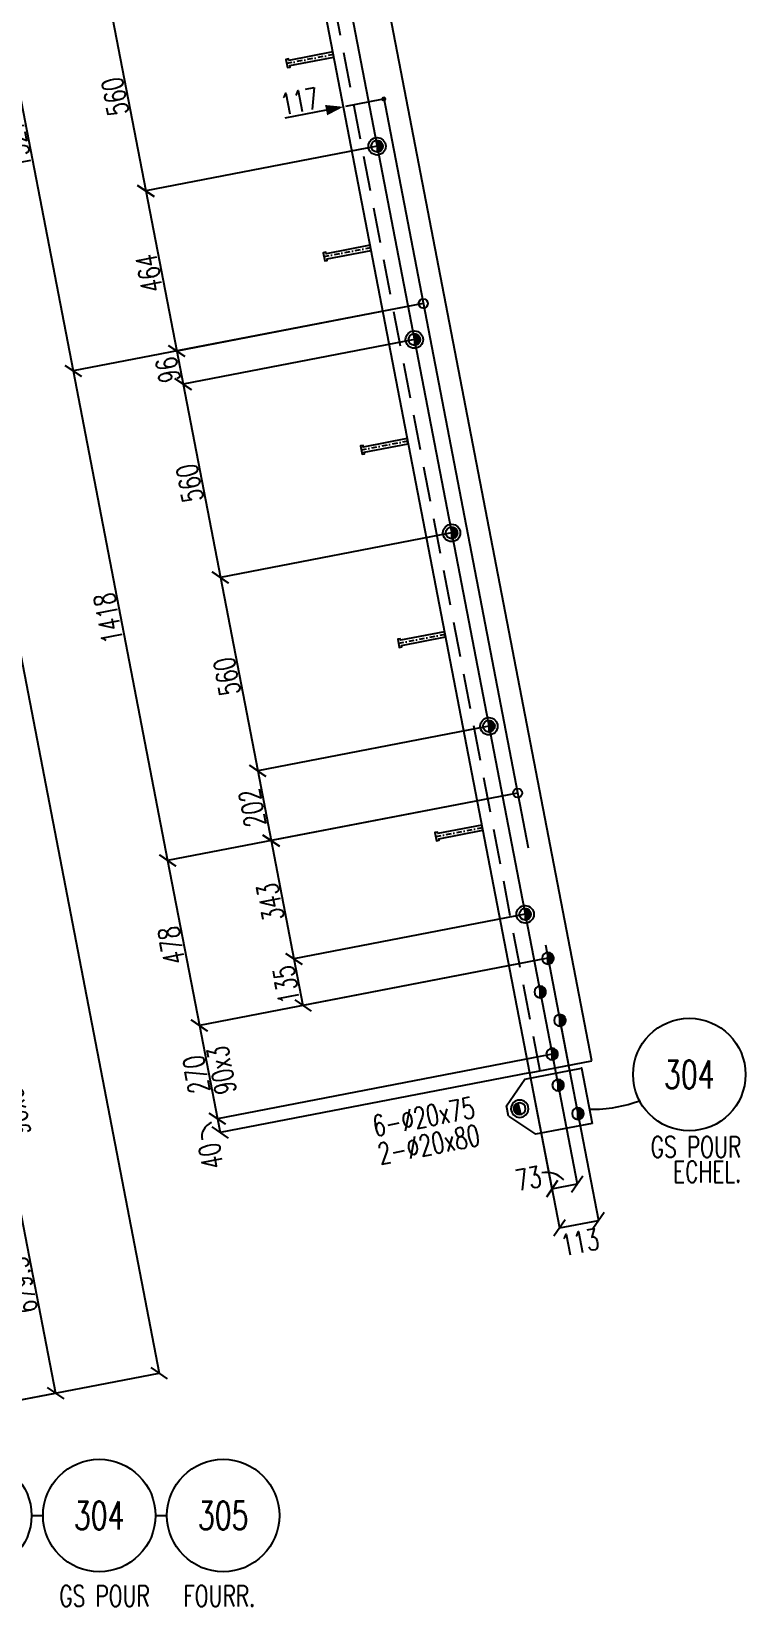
# Model space of a CAD drawing. Extents: x 512650 to 528870, y -6972 to 4508.
# Drawn here: x 522714 to 524746, y -4695 to -215 of the extents above; entities that cross this region are included whole.
import ezdxf
from ezdxf.enums import TextEntityAlignment as Align

# ---------------------------------------------------------------- set-up
doc = ezdxf.new("R2010")
doc.units = 0
doc.header["$LTSCALE"] = 200
doc.header["$MEASUREMENT"] = 0
doc.linetypes.add('DASHDOT', pattern=[1, 0.5, -0.25, 0, -0.25])
doc.linetypes.add('DASHED', pattern=[0.75, 0.5, -0.25])
doc.layers.get('0').update_dxf_attribs({"linetype": 'CONTINUOUS'})
for name, color, linetype in [('ASSI', 3, 'CONTINUOUS'), ('BOLLINI_1', 7, 'CONTINUOUS'), ('Echelon', 1, 'CONTINUOUS'), ('FORI', 2, 'CONTINUOUS'), ('LINEA_ANG', 2, 'CONTINUOUS'), ('LINEE_PIASTRA', 2, 'CONTINUOUS'), ('LINEE_PIASTRE', 2, 'CONTINUOUS'), ('LP', 3, 'CONTINUOUS'), ('LS', 7, 'CONTINUOUS'), ('MZ', 6, 'DASHDOT'), ('PIASTRE', 5, 'CONTINUOUS'), ('QT_MAL', 7, 'CONTINUOUS'), ('QT_MPR', 7, 'CONTINUOUS'), ('QT_MSP', 7, 'CONTINUOUS'), ('TESTI_A_P', 7, 'CONTINUOUS'), ('TRAT-Y', 7, 'DASHED')]:
    doc.layers.add(name, color=color, linetype=linetype)
doc.styles.add('QUOTE', font='ROMANS8.SHX', dxfattribs={"width": 0.7})
doc.styles.add('RQL', font='ROMANS8.SHX', dxfattribs={"width": 0.7})
doc.styles.add('RS', font='ROMANS8.shx', dxfattribs={"width": 0.7})
doc.styles.get("Standard").update_dxf_attribs({"font": 'ROMANS8.SHX', "width": 0.7})
doc.dimstyles.new('FRECCE1', dxfattribs={"dimtxt": 60, "dimasz": 6.66, "dimexe": 0, "dimexo": 0, "dimgap": 1, "dimtad": 1, "dimzin": 0, "dimdsep": 46, "dimtxsty": 'RS', "dimblk1": 'QUOTP', "dimblk2": 'QUOTF', "dimsah": 1, "dimcen": 0, "dimclrd": 2, "dimclre": 2, "dimclrt": 7, "dimadec": 0, "dimazin": 0, "dimtfac": 1, "dimtix": 1, "dimtmove": 2, "dimatfit": 3, "dimldrblk": 'QUOTP', "dimfxl": 1, "dimtolj": 1, "dimtzin": 0, "dimarcsym": 0})
doc.dimstyles.new('TRATTO', dxfattribs={"dimscale": 0, "dimtxt": 60, "dimasz": 40, "dimexe": 0, "dimexo": 0, "dimgap": 5, "dimtad": 1, "dimrnd": 0.5, "dimdsep": 46, "dimtxsty": 'RS', "dimblk1": 'OBLIQUE', "dimblk2": 'OBLIQUE', "dimsah": 1, "dimcen": 0.09, "dimclrd": 2, "dimclre": 2, "dimclrt": 7, "dimadec": 0, "dimazin": 0, "dimtfac": 1, "dimtix": 1, "dimtmove": 2, "dimatfit": 3, "dimfxl": 1, "dimtolj": 1, "dimtzin": 0, "dimarcsym": 0})

# ---------------------------------------------------------------- blocks, each defined once
blk = doc.blocks.new('ASSE98')
blk.add_line((0, 0), (1, 0))
at = {"color": 7, "flags": 1}
for tag, p in [('LAV1', (3.07431, 6.82847)), ('LAV2', (3.07431, 6.49513)), ('LAV3', (3.07431, 6.1618)), ('LAV4', (3.07431, 5.82847)), ('LAV5', (3.07431, 5.49513)), ('LAV6', (3.07431, 5.1618)), ('LAV7', (3.07431, 4.82847)), ('LAV8', (3.07431, 4.49513)), ('LAV9', (3.07431, 4.1618)), ('LAV10', (3.07431, 3.82847))]:
    blk.add_attdef(tag, p, '', height=0.2, dxfattribs=at)
at = {"color": 7, "style": 'QUOTE', "width": 0.5, "flags": 1}
for tag, p in [('TI', (1.38308, 6.82731)), ('DI_S', (1.38308, 6.42178)), ('D_S', (1.38308, 6.02092)), ('E_S', (1.38308, 5.68065)), ('NFORI', (1.36454, 5.29792)), ('ALAR', (1.36349, 4.93246)), ('FAM', (1.3775, 4.54645)), ('ALA', (1.38308, 4.19257)), ('DISP2', (1.38308, 3.84971)), ('DISP1', (1.38308, 3.50686)), ('PINZAF', (1.38308, 3.164)), ('PINZAI', (1.38308, 2.82114)), ('TRP', (1.38308, 2.47829)), ('NP', (1.38308, 2.13543)), ('SV', (1.38308, 1.79257)), ('PESO', (1.38308, 1.44971)), ('QUA', (1.38308, 1.10686)), ('LUN', (1.38308, 0.764)), ('PROF', (1.38308, 0.42114)), ('POS', (1.38308, 0.07829))]:
    blk.add_attdef(tag, p, '', height=0.2, dxfattribs=at)
blk = doc.blocks.new('20')
at = {"color": 0}
for p, q in [((0, 0.98), (0.02, 1)), ((0, 0.94), (0.06, 1)), ((1, -0.01), (0, 0.99)), ((0, 0.89), (0.1, 0.99)), ((0, 0.85), (0.14, 0.99)), ((0, 0.8), (0.18, 0.98)), ((0, 0.76), (0.22, 0.98)), ((0, 0.71), (0.25, 0.97)), ((0, 0.67), (0.29, 0.96)), ((1, -0.05), (0, 0.95)), ((0, 0.62), (0.32, 0.95)), ((0, 0.58), (0.36, 0.93)), ((0, 0.53), (0.39, 0.92)), ((0, 0.49), (0.42, 0.91)), ((1, -0.09), (0, 0.9)), ((0, 0.44), (0.45, 0.89)), ((0, 0.4), (0.48, 0.88)), ((0.99, -0.13), (0, 0.86)), ((0, 0.35), (0.51, 0.86)), ((0, 0.31), (0.54, 0.84)), ((0, 0.26), (0.56, 0.83)), ((0.99, -0.17), (0, 0.81)), ((0, 0.22), (0.59, 0.81)), ((0, 0.17), (0.61, 0.79)), ((0.98, -0.21), (0, 0.77)), ((0, 0.13), (0.64, 0.77)), ((0, 0.08), (0.66, 0.75)), ((0, 0.04), (0.69, 0.73)), ((0.97, -0.25), (0, 0.72)), ((0, -0.01), (0.71, 0.7)), ((0.96, -0.28), (0, 0.68)), ((0, -0.05), (0.73, 0.68)), ((0, -0.1), (0.75, 0.66)), ((0.95, -0.32), (0, 0.63)), ((0, -0.14), (0.77, 0.63)), ((0, -0.19), (0.79, 0.61)), ((0.94, -0.35), (0, 0.59)), ((0, -0.23), (0.81, 0.58)), ((0, -0.28), (0.83, 0.56)), ((0.92, -0.38), (0, 0.54)), ((0, -0.32), (0.85, 0.53)), ((0.91, -0.41), (0, 0.5)), ((0, -0.36), (0.87, 0.5)), ((0, -0.41), (0.88, 0.47)), ((0.9, -0.44), (0, 0.45)), ((0, -0.45), (0.9, 0.44)), ((0.88, -0.47), (0, 0.41)), ((0, -0.5), (0.91, 0.41)), ((0, -0.54), (0.92, 0.38)), ((0.87, -0.5), (0, 0.36)), ((0, -0.59), (0.94, 0.35)), ((0.85, -0.53), (0, 0.32)), ((0, -0.63), (0.95, 0.31)), ((0, -0.68), (0.96, 0.28)), ((0.83, -0.56), (0, 0.27)), ((0, -0.72), (0.97, 0.25)), ((0.81, -0.58), (0, 0.23)), ((0, -0.77), (0.98, 0.21)), ((0.79, -0.61), (0, 0.18)), ((0, -0.81), (0.99, 0.17)), ((0.77, -0.63), (0, 0.14)), ((0, -0.86), (0.99, 0.13)), ((0.75, -0.66), (0, 0.09)), ((0, -0.9), (1, 0.09)), ((0.73, -0.68), (0, 0.05)), ((0, -0.95), (1, 0.05)), ((0.71, -0.7), (0, 0.01)), ((0, -0.99), (1, 0.01)), ((1, 0.04), (0.04, 1)), ((1, 0.09), (0.09, 1)), ((0.99, 0.14), (0.14, 0.99)), ((0.98, 0.19), (0.19, 0.98)), ((0.97, 0.25), (0.25, 0.97)), ((0.95, 0.31), (0.31, 0.95)), ((0.92, 0.38), (0.38, 0.92)), ((0.88, 0.47), (0.47, 0.88)), ((0.81, 0.59), (0.59, 0.81)), ((0.69, -0.73), (0, -0.04)), ((0.66, -0.75), (0, -0.08)), ((0.64, -0.77), (0, -0.13)), ((0.61, -0.79), (0, -0.17)), ((0.59, -0.81), (0, -0.22)), ((0.56, -0.83), (0, -0.26)), ((0.54, -0.84), (0, -0.31)), ((0.51, -0.86), (0, -0.35)), ((0.48, -0.88), (0, -0.4)), ((0.45, -0.89), (0, -0.44)), ((0.42, -0.91), (0, -0.49)), ((0.39, -0.92), (0, -0.53)), ((0.36, -0.93), (0, -0.58)), ((0.32, -0.95), (0, -0.62)), ((0.29, -0.96), (0, -0.67)), ((0.25, -0.97), (0, -0.71)), ((0.22, -0.98), (0, -0.76)), ((0.18, -0.98), (0, -0.8)), ((0.14, -0.99), (0, -0.85)), ((0.1, -0.99), (0, -0.89)), ((0.04, -1), (1, -0.04)), ((0.09, -1), (1, -0.09)), ((0.14, -0.99), (0.99, -0.14)), ((0.19, -0.98), (0.98, -0.19)), ((0.25, -0.97), (0.97, -0.25)), ((0.31, -0.95), (0.95, -0.31)), ((0.38, -0.92), (0.92, -0.38)), ((0.47, -0.88), (0.88, -0.47)), ((0.59, -0.81), (0.81, -0.59))]:
    blk.add_line(p, q, dxfattribs=at)
blk.add_line((0, 1), (0, -1))
blk.add_circle((0, 0), 1)
blk = doc.blocks.new('16')
blk.add_circle((0, 0), 1)
blk = doc.blocks.new('P20')
at = {"color": 0}
for p, q in [((0, 0.98), (0.02, 1)), ((0, 0.94), (0.06, 1)), ((1, -0.01), (0, 0.99)), ((0, 0.89), (0.1, 0.99)), ((0, 0.85), (0.14, 0.99)), ((0, 0.8), (0.18, 0.98)), ((0, 0.76), (0.22, 0.98)), ((0, 0.71), (0.25, 0.97)), ((0, 0.67), (0.29, 0.96)), ((1, -0.05), (0, 0.95)), ((0, 0.62), (0.32, 0.95)), ((0, 0.58), (0.36, 0.93)), ((0, 0.53), (0.39, 0.92)), ((0, 0.49), (0.42, 0.91)), ((1, -0.09), (0, 0.9)), ((0, 0.44), (0.45, 0.89)), ((0, 0.4), (0.48, 0.88)), ((0.99, -0.13), (0, 0.86)), ((0, 0.35), (0.51, 0.86)), ((0, 0.31), (0.54, 0.84)), ((0, 0.26), (0.56, 0.83)), ((0.99, -0.17), (0, 0.81)), ((0, 0.22), (0.59, 0.81)), ((0, 0.17), (0.61, 0.79)), ((0.98, -0.21), (0, 0.77)), ((0, 0.13), (0.64, 0.77)), ((0, 0.08), (0.66, 0.75)), ((0, 0.04), (0.69, 0.73)), ((0.97, -0.25), (0, 0.72)), ((0, -0.01), (0.71, 0.7)), ((0.96, -0.28), (0, 0.68)), ((0, -0.05), (0.73, 0.68)), ((0, -0.1), (0.75, 0.66)), ((0.95, -0.32), (0, 0.63)), ((0, -0.14), (0.77, 0.63)), ((0, -0.19), (0.79, 0.61)), ((0.94, -0.35), (0, 0.59)), ((0, -0.23), (0.81, 0.58)), ((0, -0.28), (0.83, 0.56)), ((0.92, -0.38), (0, 0.54)), ((0, -0.32), (0.85, 0.53)), ((0.91, -0.41), (0, 0.5)), ((0, -0.36), (0.87, 0.5)), ((0, -0.41), (0.88, 0.47)), ((0.9, -0.44), (0, 0.45)), ((0, -0.45), (0.9, 0.44)), ((0.88, -0.47), (0, 0.41)), ((0, -0.5), (0.91, 0.41)), ((0, -0.54), (0.92, 0.38)), ((0.87, -0.5), (0, 0.36)), ((0, -0.59), (0.94, 0.35)), ((0.85, -0.53), (0, 0.32)), ((0, -0.63), (0.95, 0.31)), ((0, -0.68), (0.96, 0.28)), ((0.83, -0.56), (0, 0.27)), ((0, -0.72), (0.97, 0.25)), ((0.81, -0.58), (0, 0.23)), ((0, -0.77), (0.98, 0.21)), ((0.79, -0.61), (0, 0.18)), ((0, -0.81), (0.99, 0.17)), ((0.77, -0.63), (0, 0.14)), ((0, -0.86), (0.99, 0.13)), ((0.75, -0.66), (0, 0.09)), ((0, -0.9), (1, 0.09)), ((0.73, -0.68), (0, 0.05)), ((0, -0.95), (1, 0.05)), ((0.71, -0.7), (0, 0.01)), ((0, -0.99), (1, 0.01)), ((1, 0.04), (0.04, 1)), ((1, 0.09), (0.09, 1)), ((0.99, 0.14), (0.14, 0.99)), ((0.98, 0.19), (0.19, 0.98)), ((0.97, 0.25), (0.25, 0.97)), ((0.95, 0.31), (0.31, 0.95)), ((0.92, 0.38), (0.38, 0.92)), ((0.88, 0.47), (0.47, 0.88)), ((0.81, 0.59), (0.59, 0.81)), ((0.69, -0.73), (0, -0.04)), ((0.66, -0.75), (0, -0.08)), ((0.64, -0.77), (0, -0.13)), ((0.61, -0.79), (0, -0.17)), ((0.59, -0.81), (0, -0.22)), ((0.56, -0.83), (0, -0.26)), ((0.54, -0.84), (0, -0.31)), ((0.51, -0.86), (0, -0.35)), ((0.48, -0.88), (0, -0.4)), ((0.45, -0.89), (0, -0.44)), ((0.42, -0.91), (0, -0.49)), ((0.39, -0.92), (0, -0.53)), ((0.36, -0.93), (0, -0.58)), ((0.32, -0.95), (0, -0.62)), ((0.29, -0.96), (0, -0.67)), ((0.25, -0.97), (0, -0.71)), ((0.22, -0.98), (0, -0.76)), ((0.18, -0.98), (0, -0.8)), ((0.14, -0.99), (0, -0.85)), ((0.1, -0.99), (0, -0.89)), ((0.04, -1), (1, -0.04)), ((0.09, -1), (1, -0.09)), ((0.14, -0.99), (0.99, -0.14)), ((0.19, -0.98), (0.98, -0.19)), ((0.25, -0.97), (0.97, -0.25)), ((0.31, -0.95), (0.95, -0.31)), ((0.38, -0.92), (0.92, -0.38)), ((0.47, -0.88), (0.88, -0.47)), ((0.59, -0.81), (0.81, -0.59))]:
    blk.add_line(p, q, dxfattribs=at)
for radius in [1.5, 1]:
    blk.add_circle((0, 0), radius)
blk = doc.blocks.new('A$C6E393FD9')
at = {"layer": 'Echelon', "color": 3}
blk.add_lwpolyline([(2.5, 0), (0, 19.8), (168.6, 41.4), (167.9, 47.2), (177.8, 48.5), (181.8, 17.1), (171.9, 15.8), (171.2, 21.6), (2.5, 0)], close=True, dxfattribs=at)
at = {"layer": 'MZ', "ltscale": 0.2}
blk.add_line((1.3, 9.9), (179.8, 32.8), dxfattribs=at)
blk = doc.blocks.new('QUOTP')
at = {"layer": 'ASSI', "color": 2, "const_width": 1.07}
blk.add_lwpolyline([(-0.53, 0, 1), (0.53, 0, 1)], format="xyb", close=True, dxfattribs=at)
blk = doc.blocks.new('QUOTF')
at = {"layer": 'LS', "color": 2}
blk.add_line((7.5, 0), (25.5, 0), dxfattribs=at)
blk.add_solid([(7.5, 2.25), (0, 0), (7.5, -2.25)], dxfattribs=at)
blk = doc.blocks.new('*D48')
at = {"layer": 'QT_MAL', "color": 2, "lineweight": -2, "transparency": 16777216}
for p, q in [((523601.5, -429.1), (523601.5, -429.1)), ((523710.1, -408.2), (523608, -427.8)), ((523716.6, -406.9), (523716.6, -406.9))]:
    blk.add_line(p, q, dxfattribs=at)
at = {"layer": 'QT_MAL', "color": 2, "lineweight": -2, "transparency": 16777216, "xscale": 6.66, "yscale": 6.66, "zscale": 6.66}
for name, p, rotation in [('QUOTP', (523716.6, -406.9), 10.91543261024503), ('QUOTF', (523601.5, -429.1), 190.915432610245)]:
    blk.add_blockref(name, p, dxfattribs=dict(at, rotation=rotation))
at = {"layer": 'QT_MAL', "color": 7, "transparency": 16777216, "insert": (523476.8, -412.9), "char_height": 60, "attachment_point": 5, "rotation": 10.9154, "style": 'RS'}
blk.add_mtext('\\A1;117', dxfattribs=at)
blk = doc.blocks.new('_OBLIQUE')
at = {"color": 0, "linetype": 'ByBlock'}
blk.add_line((-0.5, -0.5), (0.5, 0.5), dxfattribs=at)
blk = doc.blocks.new('*D51')
at = {"layer": 'LS', "color": 2, "lineweight": -2, "transparency": 16777216}
for p, q in [((524195.5, -3123.8), (524266.7, -3493.2)), ((524131.4, -3176.9), (524195.1, -3507)), ((524195.1, -3507), (524266.7, -3493.2))]:
    blk.add_line(p, q, dxfattribs=at)
at = {"layer": 'LS', "color": 2, "lineweight": -2, "transparency": 16777216, "xscale": 40, "yscale": 40, "zscale": 40}
for p, rotation in [((524195.1, -3507), 190.915432614), ((524266.7, -3493.2), 10.91543261400001)]:
    blk.add_blockref('_OBLIQUE', p, dxfattribs=dict(at, rotation=rotation))
at = {"layer": 'LS', "color": 7, "transparency": 16777216, "insert": (524127.9, -3477.2), "char_height": 60, "attachment_point": 5, "rotation": 10.9154, "style": 'RS'}
blk.add_mtext('\\A1;73', dxfattribs=at)
blk = doc.blocks.new('*D52')
at = {"layer": 'LS', "color": 2, "lineweight": -2, "transparency": 16777216}
for p, q in [((524217.7, -3027.9), (524327.5, -3596.9)), ((524131.4, -3176.9), (524216.5, -3618.3)), ((524216.5, -3618.3), (524327.5, -3596.9))]:
    blk.add_line(p, q, dxfattribs=at)
at = {"layer": 'LS', "color": 2, "lineweight": -2, "transparency": 16777216, "xscale": 40, "yscale": 40, "zscale": 40}
for p, rotation in [((524327.5, -3596.9), 10.91543261400001), ((524216.5, -3618.3), 190.915432614)]:
    blk.add_blockref('_OBLIQUE', p, dxfattribs=dict(at, rotation=rotation))
at = {"layer": 'LS', "color": 7, "transparency": 16777216, "insert": (524274.8, -3658.6), "char_height": 60, "attachment_point": 5, "rotation": 10.9154, "style": 'RS'}
blk.add_mtext('\\A1;113', dxfattribs=at)
blk = doc.blocks.new('*D55')
at = {"layer": 'QT_MPR', "color": 2, "lineweight": -2, "transparency": 16777216}
for p, q in [((520729.7, -150.4), (522271.3, 146.9)), ((522271.3, 146.9), (523077.2, -4031.5)), ((521535.5, -4328.8), (523077.2, -4031.5))]:
    blk.add_line(p, q, dxfattribs=at)
at = {"layer": 'QT_MPR', "color": 2, "lineweight": -2, "transparency": 16777216, "xscale": 40, "yscale": 40, "zscale": 40}
for p, rotation in [((522271.3, 146.9), 100.915432610245), ((523077.2, -4031.5), 280.915432610245)]:
    blk.add_blockref('_OBLIQUE', p, dxfattribs=dict(at, rotation=rotation))
at = {"layer": 'QT_MPR', "color": 7, "transparency": 16777216, "insert": (522639.9, -1948.9), "char_height": 60, "attachment_point": 5, "rotation": 100.9154, "style": 'RS'}
blk.add_mtext('\\A1;4255.5', dxfattribs=at)
blk = doc.blocks.new('*D73')
at = {"layer": 'QT_MPR', "color": 2, "lineweight": -2, "transparency": 16777216}
for p, q in [((521316.5, -3404.1), (522602.8, -3156)), ((522602.8, -3156), (522653.9, -3421.1)), ((521406.9, -3661.6), (522653.9, -3421.1))]:
    blk.add_line(p, q, dxfattribs=at)
at = {"layer": 'QT_MPR', "color": 2, "lineweight": -2, "transparency": 16777216, "xscale": 40, "yscale": 40, "zscale": 40}
for p, rotation in [((522602.8, -3156), 100.915432610245), ((522653.9, -3421.1), 280.915432610245)]:
    blk.add_blockref('_OBLIQUE', p, dxfattribs=dict(at, rotation=rotation))
at = {"layer": 'QT_MPR', "color": 7, "transparency": 16777216, "insert": (522670.3, -3287), "char_height": 60, "attachment_point": 5, "rotation": 100.9154, "style": 'RS'}
blk.add_mtext('\\A1;90x3', dxfattribs=at)
blk = doc.blocks.new('*D76')
at = {"layer": 'QT_MPR', "color": 2, "lineweight": -2, "transparency": 16777216}
for p, q in [((521406.9, -3661.6), (522653.9, -3421.1)), ((522653.9, -3421.1), (522782.6, -4088.3)), ((521535.5, -4328.8), (522782.6, -4088.3))]:
    blk.add_line(p, q, dxfattribs=at)
at = {"layer": 'QT_MPR', "color": 2, "lineweight": -2, "transparency": 16777216, "xscale": 40, "yscale": 40, "zscale": 40}
for p, rotation in [((522653.9, -3421.1), 100.915432610245), ((522782.6, -4088.3), 280.915432610245)]:
    blk.add_blockref('_OBLIQUE', p, dxfattribs=dict(at, rotation=rotation))
at = {"layer": 'QT_MPR', "color": 7, "transparency": 16777216, "insert": (522687.7, -3781), "char_height": 60, "attachment_point": 5, "rotation": 100.9154, "style": 'RS'}
blk.add_mtext('\\A1;679.5', dxfattribs=at)
blk = doc.blocks.new('*D107')
at = {"layer": 'QT_MPR', "color": 2, "lineweight": -2, "transparency": 16777216}
for p, q in [((523610.6, 320.9), (522581.6, 122.5)), ((522581.6, 122.5), (522832.9, -1180.5)), ((523828.8, -988.5), (522832.9, -1180.5))]:
    blk.add_line(p, q, dxfattribs=at)
at = {"layer": 'QT_MPR', "color": 2, "lineweight": -2, "transparency": 16777216, "xscale": 40, "yscale": 40, "zscale": 40}
for p, rotation in [((522581.6, 122.5), 100.9154326102469), ((522832.9, -1180.5), 280.9154326102469)]:
    blk.add_blockref('_OBLIQUE', p, dxfattribs=dict(at, rotation=rotation))
at = {"layer": 'QT_MPR', "color": 7, "transparency": 16777216, "insert": (522672.9, -535.7), "char_height": 60, "attachment_point": 5, "rotation": 100.9154, "style": 'RS'}
blk.add_mtext('\\A1;1327', dxfattribs=at)
blk = doc.blocks.new('*D108')
at = {"layer": 'QT_MPR', "color": 2, "lineweight": -2, "transparency": 16777216}
for p, q in [((523828.8, -988.5), (522832.9, -1180.5)), ((522832.9, -1180.5), (523101.4, -2573.2)), ((524097.3, -2381.1), (523101.4, -2573.2))]:
    blk.add_line(p, q, dxfattribs=at)
at = {"layer": 'QT_MPR', "color": 2, "lineweight": -2, "transparency": 16777216, "xscale": 40, "yscale": 40, "zscale": 40}
for p, rotation in [((522832.9, -1180.5), 100.9154326102469), ((523101.4, -2573.2), 280.9154326102469)]:
    blk.add_blockref('_OBLIQUE', p, dxfattribs=dict(at, rotation=rotation))
at = {"layer": 'QT_MPR', "color": 7, "transparency": 16777216, "insert": (522932.8, -1883.5), "char_height": 60, "attachment_point": 5, "rotation": 100.9154, "style": 'RS'}
blk.add_mtext('\\A1;1418', dxfattribs=at)
blk = doc.blocks.new('*D109')
at = {"layer": 'QT_MPR', "color": 2, "lineweight": -2, "transparency": 16777216}
for p, q in [((524097.3, -2381.1), (523101.4, -2573.2)), ((523101.4, -2573.2), (523191.9, -3042.4)), ((524183.7, -2851.1), (523191.9, -3042.4))]:
    blk.add_line(p, q, dxfattribs=at)
at = {"layer": 'QT_MPR', "color": 2, "lineweight": -2, "transparency": 16777216, "xscale": 40, "yscale": 40, "zscale": 40}
for p, rotation in [((523101.4, -2573.2), 100.9154326102469), ((523191.9, -3042.4), 280.9154326102469)]:
    blk.add_blockref('_OBLIQUE', p, dxfattribs=dict(at, rotation=rotation))
at = {"layer": 'QT_MPR', "color": 7, "transparency": 16777216, "insert": (523112.3, -2814.4), "char_height": 60, "attachment_point": 5, "rotation": 100.9154, "style": 'RS'}
blk.add_mtext('\\A1;478', dxfattribs=at)
blk = doc.blocks.new('*D110')
at = {"layer": 'QT_MPR', "color": 2, "lineweight": -2, "transparency": 16777216}
for p, q in [((524183.7, -2851.1), (523191.9, -3042.4)), ((523191.9, -3042.4), (523243.1, -3307.5)), ((524195.5, -3123.8), (523243.1, -3307.5))]:
    blk.add_line(p, q, dxfattribs=at)
at = {"layer": 'QT_MPR', "color": 2, "lineweight": -2, "transparency": 16777216, "xscale": 40, "yscale": 40, "zscale": 40}
for p, rotation in [((523191.9, -3042.4), 100.9154326102469), ((523243.1, -3307.5), 280.9154326102469)]:
    blk.add_blockref('_OBLIQUE', p, dxfattribs=dict(at, rotation=rotation))
at = {"layer": 'QT_MPR', "color": 7, "transparency": 16777216, "insert": (523255.1, -3169.7), "char_height": 60, "attachment_point": 5, "rotation": 100.9154, "style": 'RS'}
blk.add_mtext('\\A1;90x3', dxfattribs=at)
blk = doc.blocks.new('*D111')
at = {"layer": 'QT_MPR', "color": 2, "lineweight": -2, "transparency": 16777216}
for p, q in [((524183.7, -2851.1), (523191.9, -3042.4)), ((523191.9, -3042.4), (523243.1, -3307.5)), ((524195.5, -3123.8), (523243.1, -3307.5))]:
    blk.add_line(p, q, dxfattribs=at)
at = {"layer": 'QT_MPR', "color": 2, "lineweight": -2, "transparency": 16777216, "xscale": 40, "yscale": 40, "zscale": 40}
for p, rotation in [((523191.9, -3042.4), 100.9154326102469), ((523243.1, -3307.5), 280.9154326102469)]:
    blk.add_blockref('_OBLIQUE', p, dxfattribs=dict(at, rotation=rotation))
at = {"layer": 'QT_MPR', "color": 7, "transparency": 16777216, "insert": (523183.1, -3181.6), "char_height": 60, "attachment_point": 5, "rotation": 100.9154, "style": 'RS'}
blk.add_mtext('\\A1;270', dxfattribs=at)
blk = doc.blocks.new('*D112')
at = {"layer": 'QT_MPR', "color": 2, "lineweight": -2, "transparency": 16777216}
for p, q in [((524195.5, -3123.8), (523243.1, -3307.5)), ((524131.4, -3176.9), (523250.6, -3346.8)), ((523243.1, -3307.5), (523250.6, -3346.8))]:
    blk.add_line(p, q, dxfattribs=at)
at = {"layer": 'QT_MPR', "color": 2, "lineweight": -2, "transparency": 16777216, "xscale": 40, "yscale": 40, "zscale": 40}
for p, rotation in [((523243.1, -3307.5), 100.9154326102469), ((523250.6, -3346.8), 280.9154326102469)]:
    blk.add_blockref('_OBLIQUE', p, dxfattribs=dict(at, rotation=rotation))
at = {"layer": 'QT_MPR', "color": 7, "transparency": 16777216, "insert": (523224.9, -3414), "char_height": 60, "attachment_point": 5, "rotation": 100.9154, "style": 'RS'}
blk.add_mtext('\\A1;40', dxfattribs=at)
blk = doc.blocks.new('*D123')
at = {"layer": 'QT_MSP', "color": 2, "lineweight": -2, "transparency": 16777216}
for p, q in [((523591.5, 8.5), (522933.6, -118.4)), ((522933.6, -118.4), (523039.6, -668.3)), ((523697.5, -541.4), (523039.6, -668.3))]:
    blk.add_line(p, q, dxfattribs=at)
at = {"layer": 'QT_MSP', "color": 2, "lineweight": -2, "transparency": 16777216, "xscale": 40, "yscale": 40, "zscale": 40}
for p, rotation in [((522933.6, -118.4), 100.9154326102469), ((523039.6, -668.3), 280.9154326102469)]:
    blk.add_blockref('_OBLIQUE', p, dxfattribs=dict(at, rotation=rotation))
at = {"layer": 'QT_MSP', "color": 7, "transparency": 16777216, "insert": (522952.2, -400), "char_height": 60, "attachment_point": 5, "rotation": 100.9154, "style": 'RS'}
blk.add_mtext('\\A1;560', dxfattribs=at)
blk = doc.blocks.new('*D124')
at = {"layer": 'QT_MSP', "color": 2, "lineweight": -2, "transparency": 16777216}
for p, q in [((523697.5, -541.4), (523039.6, -668.3)), ((523039.6, -668.3), (523127.4, -1123.7)), ((523828.8, -988.5), (523127.4, -1123.7))]:
    blk.add_line(p, q, dxfattribs=at)
at = {"layer": 'QT_MSP', "color": 2, "lineweight": -2, "transparency": 16777216, "xscale": 40, "yscale": 40, "zscale": 40}
for p, rotation in [((523039.6, -668.3), 100.9154326102469), ((523127.4, -1123.7), 280.9154326102469)]:
    blk.add_blockref('_OBLIQUE', p, dxfattribs=dict(at, rotation=rotation))
at = {"layer": 'QT_MSP', "color": 7, "transparency": 16777216, "insert": (523049.2, -902.6), "char_height": 60, "attachment_point": 5, "rotation": 100.9154, "style": 'RS'}
blk.add_mtext('\\A1;464', dxfattribs=at)
blk = doc.blocks.new('*D125')
at = {"layer": 'QT_MSP', "color": 2, "lineweight": -2, "transparency": 16777216}
for p, q in [((523828.8, -988.5), (523127.4, -1123.7)), ((523803.5, -1091.3), (523145.6, -1218.1)), ((523127.4, -1123.7), (523145.6, -1218.1))]:
    blk.add_line(p, q, dxfattribs=at)
at = {"layer": 'QT_MSP', "color": 2, "lineweight": -2, "transparency": 16777216, "xscale": 40, "yscale": 40, "zscale": 40}
for p, rotation in [((523127.4, -1123.7), 100.9154326102469), ((523145.6, -1218.1), 280.9154326102469)]:
    blk.add_blockref('_OBLIQUE', p, dxfattribs=dict(at, rotation=rotation))
at = {"layer": 'QT_MSP', "color": 7, "transparency": 16777216, "insert": (523102.2, -1177.6), "char_height": 60, "attachment_point": 5, "rotation": 100.9154, "style": 'RS'}
blk.add_mtext('\\A1;96', dxfattribs=at)
blk = doc.blocks.new('*D126')
at = {"layer": 'QT_MSP', "color": 2, "lineweight": -2, "transparency": 16777216}
for p, q in [((523803.5, -1091.3), (523145.6, -1218.1)), ((523145.6, -1218.1), (523251.7, -1768)), ((523909.6, -1641.1), (523251.7, -1768))]:
    blk.add_line(p, q, dxfattribs=at)
at = {"layer": 'QT_MSP', "color": 2, "lineweight": -2, "transparency": 16777216, "xscale": 40, "yscale": 40, "zscale": 40}
for p, rotation in [((523145.6, -1218.1), 100.9154326102469), ((523251.7, -1768), 280.9154326102469)]:
    blk.add_blockref('_OBLIQUE', p, dxfattribs=dict(at, rotation=rotation))
at = {"layer": 'QT_MSP', "color": 7, "transparency": 16777216, "insert": (523164.3, -1499.7), "char_height": 60, "attachment_point": 5, "rotation": 100.9154, "style": 'RS'}
blk.add_mtext('\\A1;560', dxfattribs=at)
blk = doc.blocks.new('*D127')
at = {"layer": 'QT_MSP', "color": 2, "lineweight": -2, "transparency": 16777216}
for p, q in [((523909.6, -1641.1), (523251.7, -1768)), ((523251.7, -1768), (523357.7, -2317.9)), ((524015.6, -2191), (523357.7, -2317.9))]:
    blk.add_line(p, q, dxfattribs=at)
at = {"layer": 'QT_MSP', "color": 2, "lineweight": -2, "transparency": 16777216, "xscale": 40, "yscale": 40, "zscale": 40}
for p, rotation in [((523251.7, -1768), 100.9154326102469), ((523357.7, -2317.9), 280.9154326102469)]:
    blk.add_blockref('_OBLIQUE', p, dxfattribs=dict(at, rotation=rotation))
at = {"layer": 'QT_MSP', "color": 7, "transparency": 16777216, "insert": (523270.3, -2049.6), "char_height": 60, "attachment_point": 5, "rotation": 100.9154, "style": 'RS'}
blk.add_mtext('\\A1;560', dxfattribs=at)
blk = doc.blocks.new('*D128')
at = {"layer": 'QT_MSP', "color": 2, "lineweight": -2, "transparency": 16777216}
for p, q in [((524015.6, -2191), (523357.7, -2317.9)), ((523357.7, -2317.9), (523396, -2516.4)), ((524097.3, -2381.1), (523396, -2516.4))]:
    blk.add_line(p, q, dxfattribs=at)
at = {"layer": 'QT_MSP', "color": 2, "lineweight": -2, "transparency": 16777216, "xscale": 40, "yscale": 40, "zscale": 40}
for p, rotation in [((523357.7, -2317.9), 100.9154326102469), ((523396, -2516.4), 280.9154326102469)]:
    blk.add_blockref('_OBLIQUE', p, dxfattribs=dict(at, rotation=rotation))
at = {"layer": 'QT_MSP', "color": 7, "transparency": 16777216, "insert": (523342.5, -2423.7), "char_height": 60, "attachment_point": 5, "rotation": 100.9154, "style": 'RS'}
blk.add_mtext('\\A1;202', dxfattribs=at)
blk = doc.blocks.new('*D129')
at = {"layer": 'QT_MSP', "color": 2, "lineweight": -2, "transparency": 16777216}
for p, q in [((524097.3, -2381.1), (523396, -2516.4)), ((523396, -2516.4), (523460.9, -2853)), ((524118.8, -2726.1), (523460.9, -2853))]:
    blk.add_line(p, q, dxfattribs=at)
at = {"layer": 'QT_MSP', "color": 2, "lineweight": -2, "transparency": 16777216, "xscale": 40, "yscale": 40, "zscale": 40}
for p, rotation in [((523396, -2516.4), 100.9154326102469), ((523460.9, -2853), 280.9154326102469)]:
    blk.add_blockref('_OBLIQUE', p, dxfattribs=dict(at, rotation=rotation))
at = {"layer": 'QT_MSP', "color": 7, "transparency": 16777216, "insert": (523394.1, -2691.3), "char_height": 60, "attachment_point": 5, "rotation": 100.9154, "style": 'RS'}
blk.add_mtext('\\A1;343', dxfattribs=at)
blk = doc.blocks.new('*D130')
at = {"layer": 'QT_MSP', "color": 2, "lineweight": -2, "transparency": 16777216}
for p, q in [((524118.8, -2726.1), (523460.9, -2853)), ((523460.9, -2853), (523486.5, -2985.6)), ((524183.7, -2851.1), (523486.5, -2985.6))]:
    blk.add_line(p, q, dxfattribs=at)
at = {"layer": 'QT_MSP', "color": 2, "lineweight": -2, "transparency": 16777216, "xscale": 40, "yscale": 40, "zscale": 40}
for p, rotation in [((523460.9, -2853), 100.9154326102469), ((523486.5, -2985.6), 280.9154326102469)]:
    blk.add_blockref('_OBLIQUE', p, dxfattribs=dict(at, rotation=rotation))
at = {"layer": 'QT_MSP', "color": 7, "transparency": 16777216, "insert": (523439.3, -2925.9), "char_height": 60, "attachment_point": 5, "rotation": 100.9154, "style": 'RS'}
blk.add_mtext('\\A1;135', dxfattribs=at)
blk = doc.blocks.new('MRKR_98')
blk.add_point((0, 0))
at = {"color": 7, "style": 'QUOTE', "width": 0.5, "flags": 1}
for tag, p in [('TI', (3.73, 6.83)), ('AUX2', (3.71, 4.93)), ('NFORI', (3.72, 5.3)), ('DI_S', (3.73, 6.42)), ('D_S', (3.73, 6.02)), ('E_S', (3.73, 5.68)), ('FAM', (3.73, 4.55)), ('AUX1', (3.73, 4.19)), ('COMMESSA', (3.73, 3.85)), ('MD', (3.73, 3.51)), ('MP', (3.73, 3.16)), ('LARGHEZZA', (3.73, 2.82)), ('SPESSORE', (3.73, 2.48)), ('NP', (3.73, 2.14)), ('SV', (3.73, 1.79)), ('PESO', (3.73, 1.45)), ('QUA', (3.73, 1.11)), ('LUN', (3.73, 0.76)), ('PROF', (3.73, 0.42)), ('POS', (3.73, 0.08))]:
    blk.add_attdef(tag, p, '', height=0.2, dxfattribs=at)
at = {"color": 7, "flags": 1}
for tag, p in [('LAV1', (5.26, 6.88)), ('LAV2', (5.26, 6.55)), ('LAV3', (5.26, 6.21)), ('LAV4', (5.26, 5.88)), ('LAV5', (5.26, 5.55)), ('LAV6', (5.26, 5.21)), ('LAV7', (5.26, 4.88)), ('LAV8', (5.26, 4.55)), ('LAV9', (5.26, 4.21)), ('LAV10', (5.26, 3.88))]:
    blk.add_attdef(tag, p, '', height=0.2, dxfattribs=at)
blk = doc.blocks.new('bull')
at = {"style": 'RS', "width": 0.7, "flags": 1}
for tag, p in [('NN', (-12.25, 0)), ('DIAMETRO', (0, -4.86)), ('SERRAGGIO', (0, -9.71)), ('LUNGHEZZA', (0, -14.57)), ('NB', (0, -19.43)), ('TIPO', (0, -24.12)), ('EL', (-0.14, -29))]:
    blk.add_attdef(tag, p, '', height=3, dxfattribs=at)
at = {"style": 'RS', "width": 0.7}
blk.add_attdef('BULLONE', (0, 0), '', height=3, dxfattribs=at)
blk = doc.blocks.new('xxx')
blk.add_circle((0, 0), 8)
at = {"color": 3, "style": 'RQL', "width": 0.7}
blk.add_attdef('POS', text='', height=4, dxfattribs=at).set_placement((0, 0), align=Align.MIDDLE)
at = {"color": 3, "style": 'RQL', "width": 0.7, "flags": 1}
blk.add_attdef('POS1', (-0.39, -5.42), '', height=2, dxfattribs=at)
at = {"style": 'RQL', "width": 0.7, "flags": 1}
blk.add_attdef('TIPO', (-0.39, -8.66), '', height=2, dxfattribs=at)

msp = doc.modelspace()

# ---------------------------------------------------------------- linework, layer by layer
at = {"layer": 'LINEA_ANG'}
for p, q in [((522749.071, 3991.015), (524131.398, -3176.912)), ((524308.142, -3142.827), (522925.814, 4025.099)), ((524131.398, -3176.912), (524308.142, -3142.827))]:
    msp.add_line(p, q, dxfattribs=at)
at = {"layer": 'LINEE_PIASTRA'}
for p, q in [((524066.041, -3270.99), (524117.546, -3194.86)), ((524071.721, -3300.447), (524147.854, -3351.963))]:
    msp.add_line(p, q, dxfattribs=at)
at = {"layer": 'LINEE_PIASTRE'}
for p, q in [((524117.556, -3194.858), (524279.571, -3163.613)), ((524279.571, -3163.613), (524309.869, -3320.719)), ((524071.721, -3300.447), (524066.041, -3270.99)), ((524309.869, -3320.719), (524147.854, -3351.963))]:
    msp.add_line(p, q, dxfattribs=at)
at = {"layer": 'LP', "color": 6}
for p, q in [((522714.123, -4436.335), (522746.879, -4436.335)), ((523066.847, -4436.335), (523099.604, -4436.335))]:
    msp.add_line(p, q, dxfattribs=at)
at = {"layer": 'LS', "color": 6}
for p, q in [((523006.537, 3041.511), (524203.087, -3163.087)), ((523715.268, -399.866), (524127.354, -2536.696)), ((524176.243, -2812.65), (524242.364, -3155.512))]:
    msp.add_line(p, q, dxfattribs=at)
for centre, radius, start, end in [((524310.102, -2893.195), 387.403, 268.992836, 290.644596), ((523241.995, -3358.868), 43.292, 111.383983, 191.154815), ((524178.361, -3532.423), 71.983, 45.340608, 100.067385)]:
    msp.add_arc(centre, radius, start, end, dxfattribs=at)
at = {"layer": 'TRAT-Y'}
msp.add_line((522778.528, 3996.695), (524160.856, -3171.231), dxfattribs=at)

# ---------------------------------------------------------------- block references
at = {"layer": 'ASSI', "xscale": 7299.999999999992, "zscale": 7299.999999999992, "rotation": 280.9154326102469}
msp.add_blockref('ASSE98', (522749.071, 3991.015), dxfattribs=at)
at = {"layer": 'BOLLINI_1', "xscale": 19.9979999500073, "yscale": 19.9979999500073, "zscale": 19.9979999500073}
for p, values in [((524585.806, -3181.948), {'POS': '304'}), ((522554.139, -4436.335), {'POS': '303'}), ((522906.863, -4436.335), {'POS': '304'}), ((523259.588, -4436.335), {'POS': '305'})]:
    msp.add_blockref('xxx', p, dxfattribs=at).add_auto_attribs(values)
at = {"layer": 'FORI', "xscale": 16.5, "yscale": 16.5, "zscale": 16.5}
for p in [(523697.496, -541.393), (523803.538, -1091.261), (523909.58, -1641.13), (524015.621, -2190.998), (524118.822, -2726.138)]:
    msp.add_blockref('P20', p, dxfattribs=at)
at = {"layer": 'FORI'}
for name, p, xscale, yscale, zscale, rotation in [('16', (523828.779, -988.464), 13, 13, 13, 21.83086522049124), ('16', (524097.349, -2381.106), 13, 13, 13, 21.83086522049124), ('20', (524183.662, -2851.121), -16.5, 16.5, 16.5, 180.0000000000063), ('20', (524161.428, -2947.067), -16.5, 16.5, 16.5, 180.0000000000063), ('20', (524217.747, -3027.864), -16.5, 16.5, 16.5, 180.0000000000063), ('20', (524195.513, -3123.81), -16.5, 16.5, 16.5, 180.0000000000063), ('20', (524212.555, -3212.182), -16.5, 16.5, 16.5, 180.0000000000064), ('P20', (524103.248, -3279.091), -16.5, 16.5, 16.5, 14.2878129977173), ('20', (524268.874, -3292.979), -16.5, 16.5, 16.5, 180.0000000000064)]:
    msp.add_blockref(name, p, dxfattribs=dict(at, xscale=xscale, yscale=yscale, zscale=zscale, rotation=rotation))
at = {"layer": 'LS', "color": 111, "xscale": -0.7500000000000001, "yscale": 0.7500000000000001, "zscale": 0.7500000000000001, "rotation": 18.21264191292158}
for p in [(523576.017, -287.053), (523682.058, -836.921), (523788.1, -1386.79), (523894.141, -1936.658), (524000.183, -2486.526)]:
    msp.add_blockref('A$C6E393FD9', p, dxfattribs=at)
at = {"layer": 'LS', "color": 7, "xscale": 20, "yscale": 20, "zscale": 20, "rotation": 10.86934618051805}
for p, values in [((523691.099, -3359.169), {'BULLONE': '6-%%c20x75                '}), ((523706.185, -3437.734), {'BULLONE': '2-%%c20x80                '})]:
    msp.add_blockref('bull', p, dxfattribs=at).add_auto_attribs(values)
at = {"layer": 'PIASTRE', "xscale": 20.00000000000001, "yscale": 20.00000000000001, "zscale": 20.00000000000001, "rotation": 100.9154326064912}
msp.add_blockref('MRKR_98', (524279.571, -3163.613), dxfattribs=at)

# ---------------------------------------------------------------- texts
at = {"layer": 'TESTI_A_P', "style": 'RS', "width": 0.7}
for s, p in [('GS POUR', (524476.172, -3418.237)), (' ECHEL.', (524511.043, -3488.538)), ('GS POUR', (522793.21, -4695.14)), ('FOURR.', (523145.935, -4695.14))]:
    msp.add_text(s, height=60, dxfattribs=at).set_placement(p)

# ---------------------------------------------------------------- dimensions: what is measured, and where the dimension line sits
at = {"layer": 'LS'}
for base, p2, text, picture, middle in [((524327.476, -3596.854), (524217.747, -3027.864), '113', '*D52', (524274.77, -3658.646)), ((524266.743, -3493.169), (524195.513, -3123.81), '73', '*D51', (524127.926, -3477.16))]:
    dim = msp.add_linear_dim(base=base, p1=(524131.398, -3176.912), p2=p2, angle=10.915433, text=text, dimstyle='TRATTO', override={"dimscale": 1}, dxfattribs=at)
    dim.commit()
    dim.dimension.update_dxf_attribs({"geometry": picture, "text_midpoint": middle, "dimtype": 160})
at = {"layer": 'QT_MAL'}
dim = msp.add_linear_dim(base=(523601.487, -429.11), p1=(523716.626, -406.906), p2=(523601.487, -429.11), angle=190.915433, text='117', dimstyle='FRECCE1', dxfattribs=at)
dim.commit()
dim.dimension.update_dxf_attribs({"geometry": '*D48', "text_midpoint": (523476.769, -412.86), "dimtype": 160})
at = {"layer": 'QT_MPR'}
for base, p1, p2, text, picture, middle in [((522832.869, -1180.524), (523610.629, 320.912), (523828.779, -988.464), '1327', '*D107', (522672.863, -535.658)), ((523077.15, -4031.506), (520729.738, -150.366), (521535.545, -4328.803), '4255.5', '*D55', (522639.88, -1948.915)), ((523101.439, -2573.166), (523828.779, -988.464), (524097.349, -2381.106), '1418', '*D108', (522932.787, -1883.473)), ((523191.926, -3042.376), (524097.349, -2381.106), (524183.662, -2851.121), '478', '*D109', (523112.315, -2814.399)), ((523243.053, -3307.491), (524183.662, -2851.121), (524195.513, -3123.81), '270', '*D111', (523183.122, -3181.561)), ((523243.053, -3307.491), (524183.662, -2851.121), (524195.513, -3123.81), '90x3', '*D110', (523255.076, -3169.677)), ((523250.627, -3346.768), (524195.513, -3123.81), (524131.398, -3176.912), '40', '*D112', (523224.922, -3413.979)), ((522653.908, -3421.107), (521316.472, -3404.056), (521406.875, -3661.596), '90x3', '*D73', (522670.305, -3286.985))]:
    dim = msp.add_linear_dim(base=base, p1=p1, p2=p2, angle=100.915433, text=text, dimstyle='TRATTO', override={"dimscale": 1}, dxfattribs=at)
    dim.commit()
    dim.dimension.update_dxf_attribs({"geometry": picture, "text_midpoint": middle, "dimtype": 160})
dim = msp.add_linear_dim(base=(522782.578, -4088.314), p1=(521406.875, -3661.596), p2=(521535.545, -4328.803), angle=100.915433, dimstyle='TRATTO', override={"dimscale": 1}, dxfattribs=at)
dim.commit()
dim.dimension.update_dxf_attribs({"geometry": '*D76', "text_midpoint": (522687.664, -3780.976), "dimtype": 160})
at = {"layer": 'QT_MSP'}
for base, p1, p2, text, picture, middle in [((523039.608, -668.266), (523591.455, 8.475), (523697.496, -541.393), '560', '*D123', (522952.221, -399.96)), ((523127.441, -1123.716), (523697.496, -541.393), (523828.779, -988.464), '464', '*D124', (523049.158, -902.619)), ((523145.65, -1218.134), (523828.779, -988.464), (523803.538, -1091.261), '96', '*D125', (523102.179, -1177.553)), ((523251.692, -1768.003), (523803.538, -1091.261), (523909.58, -1641.13), '560', '*D126', (523164.304, -1499.696)), ((523357.733, -2317.871), (523909.58, -1641.13), (524015.621, -2190.998), '560', '*D127', (523270.346, -2049.565)), ((523396.011, -2516.359), (524015.621, -2190.998), (524097.349, -2381.106), '202', '*D128', (523342.505, -2423.742)), ((523460.934, -2853.011), (524097.349, -2381.106), (524118.822, -2726.138), '343', '*D129', (523394.106, -2691.312)), ((523486.498, -2985.568), (524118.822, -2726.138), (524183.662, -2851.121), '135', '*D130', (523439.349, -2925.917))]:
    dim = msp.add_linear_dim(base=base, p1=p1, p2=p2, angle=100.915433, text=text, dimstyle='TRATTO', override={"dimscale": 1}, dxfattribs=at)
    dim.commit()
    dim.dimension.update_dxf_attribs({"geometry": picture, "text_midpoint": middle, "dimtype": 160})

doc.saveas('drawing.dxf')
